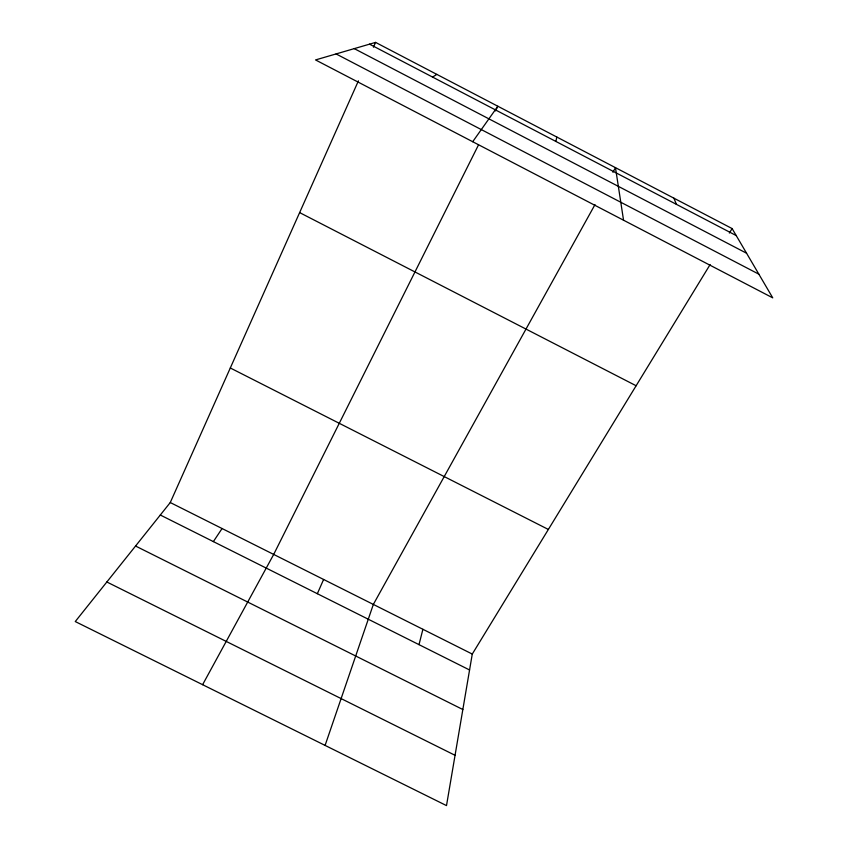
<?xml version="1.0" encoding="UTF-8"?>
<svg xmlns="http://www.w3.org/2000/svg" width="848" height="848" viewBox="0 0 848 848"><rect width="100%" height="100%" fill="white"/><g stroke="black" fill="none" stroke-linecap="round" stroke-linejoin="round"><path stroke-width="1.27" d="M710.126 264.555L472.272 654.062L446.504 805.6L75.26 621.552L170.268 502.535L358.418 80.846M555.928 141.468L556.786 137.016M419.007 644.65L422.898 629.29M325.091 745.413L373.343 604.423L594.989 204.622M317.343 593.706L323.607 579.47M373.427 47.202L375.579 42.4L732.11 228.568L772.74 297.849L315.541 59.932L375.579 42.4M478.537 144.838L273.692 554.422L202.608 684.686M495.497 110.918L497.84 106.244L472.696 141.722M612.913 172.282L615.478 167.66L623.545 220.215M729.354 233.062L732.11 228.568M213.367 541.607L222.07 528.527M432.565 77.062L436.847 74.391M106.848 581.993L455.058 755.303M135.553 546.027L462.838 709.522M170.268 502.535L472.272 654.062M160.304 515.012L469.569 669.984M230.306 367.979L548.37 529.459M299.63 212.594L636.127 385.745M336.094 53.933L758.854 274.18M369.527 44.17L736.212 235.564M354.252 48.622L746.569 253.223M673.916 198.178L676.386 204.336"/></g></svg>
